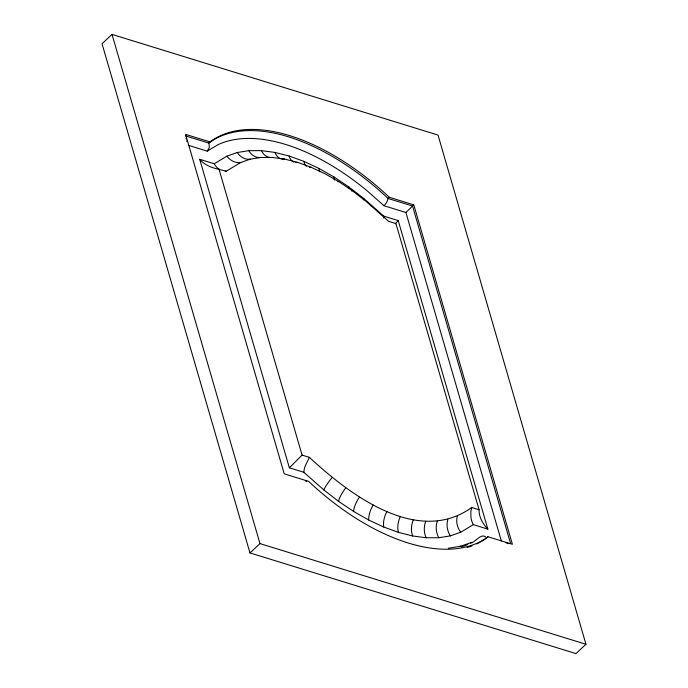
<?xml version="1.0" encoding="UTF-8"?>
<svg xmlns="http://www.w3.org/2000/svg" width="688" height="688" viewBox="0 0 688 688"><rect width="100%" height="100%" fill="white"/><g stroke="black" fill="none" stroke-linecap="round" stroke-linejoin="round"><path stroke-width="1.03" d="M225.131 171.252L226.257 171.183L240.688 162.514L250.148 159.169L260.726 157.475L272.259 157.44L284.6 159.074L297.586 162.351L311.028 167.236L324.762 173.651L338.591 181.52L352.333 190.731L365.801 201.163L388.608 221.321L395.935 223.591L479.08 509.756C478.796 517.144 482.959 523.912 487.852 529.124L473.335 524.634L460.728 532.211L450.373 535.875L438.798 537.732L426.182 537.767L412.671 535.978L398.464 532.392L383.741 527.042L368.716 520.025L353.58 511.416L338.539 501.328L323.799 489.916L303.872 472.303L289.356 467.814L199.718 159.281L214.235 163.761A17.862 13.665 87.7 0 0 218.56 168.887L219.592 169.592M387.98 199.064L386.665 202.435L384.016 205.738L367.048 190.731A180.144 96.956 47 0 0 217.976 144.695L207.243 151.136L188.331 145.297M479.08 509.756L471.744 507.495L470.816 511.717L470.97 517.686A17.862 13.665 87.7 0 0 473.335 524.634M471.744 507.495C417.263 546.392 349.091 494.165 309.394 457.357L305.008 466.43A17.862 7.19 -59.3 0 0 303.881 472.303M395.256 223.849L398.214 220.581L383.698 216.101L363.771 198.479L349.031 187.067L333.998 176.988L318.862 168.379L303.829 161.353L289.115 156.004L274.899 152.418L261.397 150.629L248.772 150.663L237.205 152.53L226.842 156.185L214.235 163.761M289.356 467.814L302.066 455.095L309.394 457.357M112.041 34.4L102.039 43.722L249.976 552.92L575.959 653.6L585.961 644.278L438.024 135.08L112.041 34.4L259.978 543.597L585.961 644.278M185.356 135.854L208.791 143.087L210.046 141.917A185.21 99.691 47 0 1 389.339 197.293L413.78 204.843L512.405 544.311L487.964 536.76A185.21 99.691 47 0 1 308.671 481.385L284.221 473.834L185.597 134.366L210.046 141.917M207.243 151.136L209.298 147.662L209.057 143.809M208.791 143.087A185.21 99.691 47 0 1 388.084 198.462L389.339 197.293M413.78 204.843L405.911 212.497L384.016 205.738M249.976 552.92L259.978 543.597M487.964 536.76L486.708 537.93A185.21 99.691 47 0 1 476.621 543.984M470.489 543.167C475.305 542.651 481.007 532.306 486.27 537.362M460.375 546.332L459.799 546.539L471.684 542.333M448.327 548.259L460.977 546.22M305.79 481.118L306.788 481.222M226.257 171.183C216.866 168.792 206.366 167.33 199.718 159.281M506.033 542.789L508.621 543.692M388.084 198.462L412.533 206.013L510.556 543.417M186.018 138.125L186.388 139.002M405.911 212.497L501.328 540.931M398.214 220.581L487.852 529.124M218.93 168.921L302.066 455.095M186.801 140.713L186.835 141.504M471.968 545.937A185.21 99.691 47 0 1 467.057 547.545M467.814 544.5A180.144 96.956 47 0 1 461.261 546.874M323.799 489.916A16.271 3.208 -50.4 0 1 332.201 477.524M338.539 501.328A16.271 4.739 -54.2 0 1 345.668 487.947M353.58 511.408A16.271 6.201 -58.2 0 1 359.411 497.157M368.716 520.025A16.271 7.577 -62.6 0 1 373.24 505.026M383.749 527.042A16.271 8.849 -67.4 0 1 386.974 511.442M398.464 532.392A16.271 10.002 -72.8 0 1 400.416 516.327M412.671 535.978A16.271 11.025 -79 0 1 413.402 519.603M426.182 537.767A16.271 11.894 -86.2 0 1 425.743 521.237M438.806 537.732A16.271 12.608 85.5 0 1 437.276 521.203M450.373 535.866A16.271 13.149 75.9 0 1 447.854 519.509M460.736 532.211A16.271 13.511 64.9 0 1 457.314 516.163M383.792 217.993A17.862 7.19 -59.3 0 1 383.698 216.092M363.29 199.855A16.271 3.208 -50.4 0 1 363.78 198.479M352.333 190.731A16.271 4.739 -54.2 0 1 351.671 190.997M348.807 188.641A16.271 4.739 -54.2 0 1 349.04 187.067M338.591 181.52A16.271 6.201 -58.2 0 1 337.86 181.744M334.377 180.136A16.271 6.201 -58.2 0 1 333.998 176.988M319.765 171.819A16.271 7.577 -62.6 0 1 318.862 168.371M311.028 167.236A16.271 8.849 -67.4 0 1 309.325 167.408M306.384 166.29A16.271 8.849 -67.4 0 1 303.829 161.353M297.586 162.359A16.271 10.002 -72.8 0 1 295.728 162.471M293.982 162.093A16.271 10.002 -72.8 0 1 293.174 161.714M292.409 161.216A16.271 10.002 -72.8 0 1 289.115 156.004M284.6 159.074A16.271 11.025 -79 0 1 274.908 152.418M272.259 157.44A16.271 11.894 -86.2 0 1 261.397 150.629M260.726 157.475A16.271 12.608 85.5 0 1 248.772 150.663M250.148 159.177A16.271 13.149 75.9 0 1 237.205 152.521M240.688 162.523A16.271 13.511 64.9 0 1 226.842 156.185"/></g></svg>
